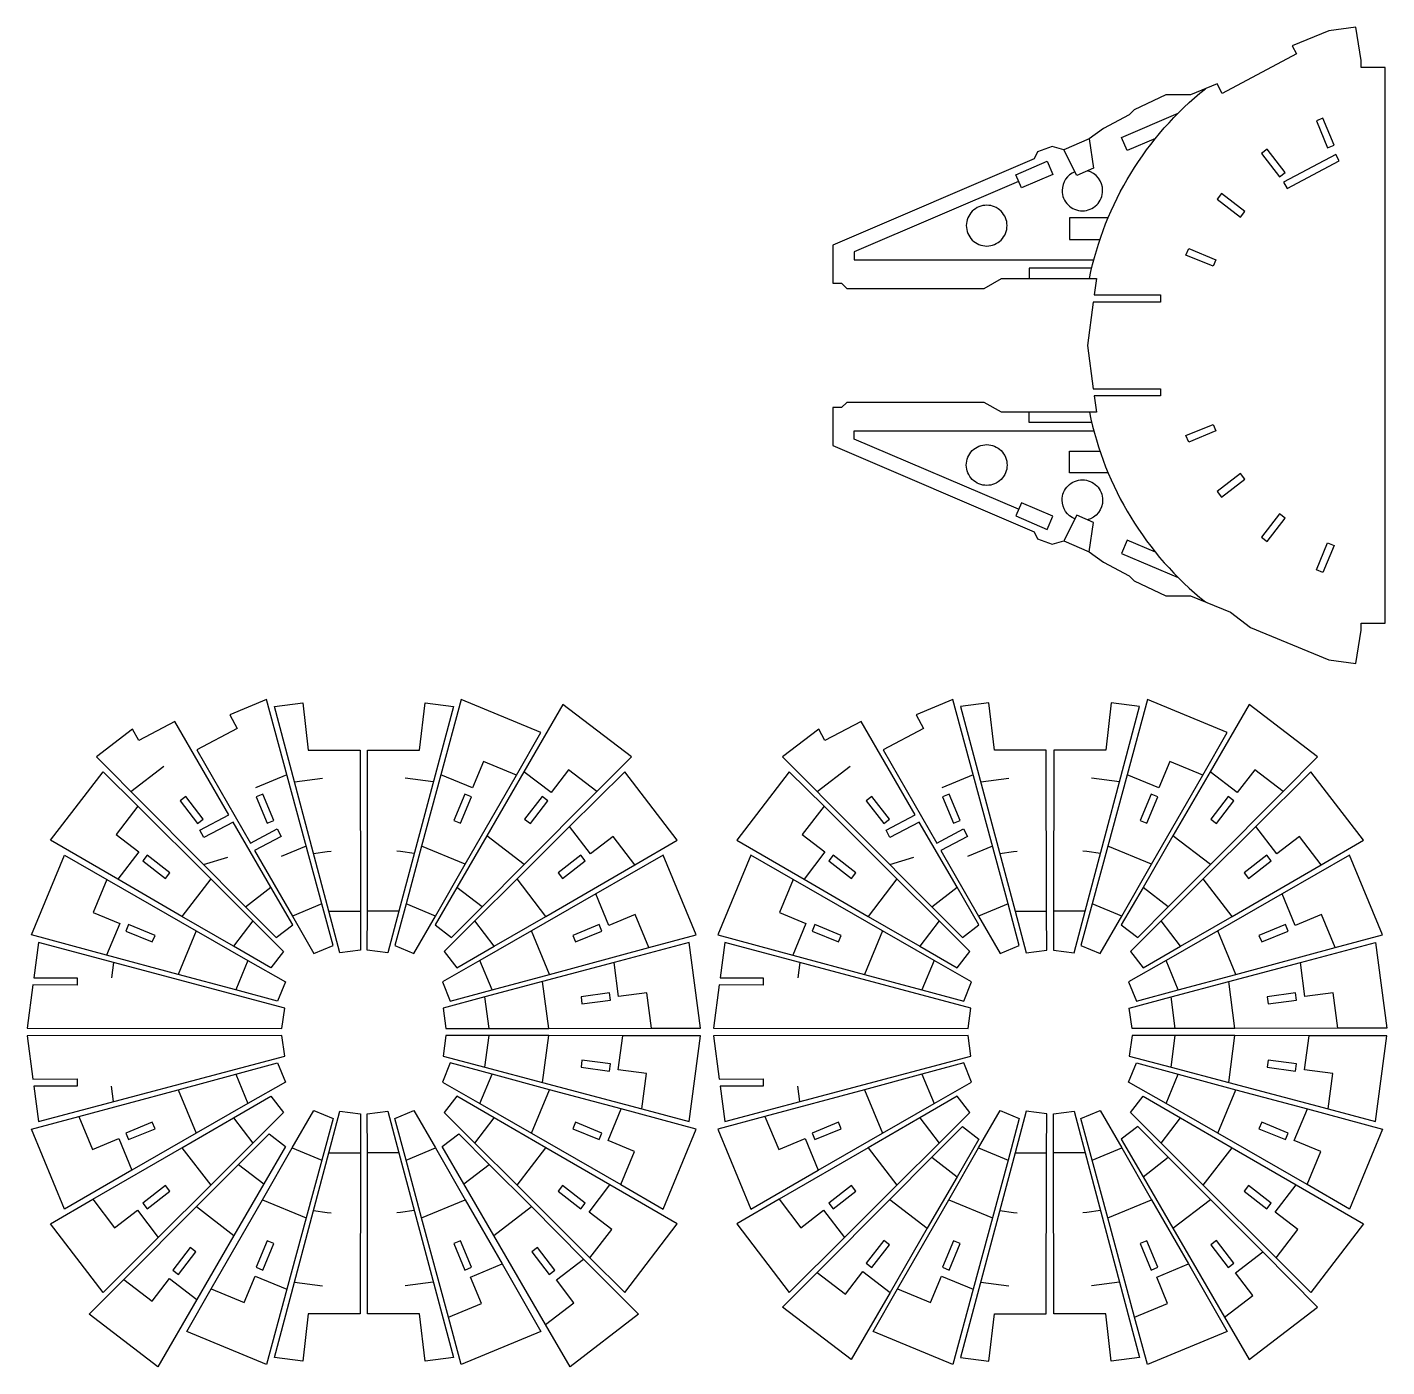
# Model space of a CAD drawing. Extents: x -1030 to 404, y -350 to 218.
# Drawn here: x -1030 to -459, y -350 to 212 of the extents above; entities that cross this region are included whole.
import ezdxf

# ---------------------------------------------------------------- set-up
doc = ezdxf.new("R2010")
doc.units = 0
doc.header["$MEASUREMENT"] = 0
doc.layers.add('CUT', color=18, linetype='CONTINUOUS')
doc.layers.add('ENGRAVE', color=1, linetype='CONTINUOUS')

msp = doc.modelspace()

# ---------------------------------------------------------------- linework, layer by layer
at = {"layer": 'CUT'}
for points in [[(-691.57, 36.51), (-606.99, 0.34), (-605.71, -2.64), (-599.47, -4.92), (-594.67, -3.44), (-583.96, -8.08), (-577.99, -12.42), (-567.16, -18.15), (-565.1, -20.26), (-551.75, -26.58), (-541.42, -26.58), (-524.59, -33.43), (-516.31, -39.78), (-483.34, -53.44), (-472.02, -54.93), (-469.82, -41), (-469.82, -38), (-459.78, -38), (-459.78, 195.18), (-469.82, 195.18), (-469.82, 198.18), (-472.02, 212.11), (-483.34, 210.62), (-498.75, 204.23), (-496.97, 200.88), (-528.12, 184.32), (-530.24, 188.31), (-541.42, 183.75), (-551.75, 183.75), (-565.1, 177.44), (-567.16, 175.33), (-577.99, 169.59), (-583.96, 165.26), (-594.67, 160.62), (-599.47, 162.1), (-605.71, 159.82), (-606.99, 156.84), (-691.57, 120.67), (-691.57, 104.72), (-687.88, 104.72), (-685.66, 102.51), (-628.09, 102.51), (-620.7, 106.64), (-580.96, 106.64), (-581.87, 99.75), (-554.08, 99.75), (-554.08, 96.75), (-582.26, 96.75), (-584.65, 78.59), (-582.26, 60.4), (-554.08, 60.4), (-554.08, 57.43), (-581.87, 57.43), (-580.96, 50.54), (-620.7, 50.54), (-628.09, 54.67), (-685.66, 54.67), (-687.88, 52.46), (-691.57, 52.46)], [(-488.63, 172.83), (-483.91, 161.44), (-481.14, 162.58), (-485.86, 173.98)], [(-511.63, 159.1), (-504.12, 149.31), (-501.74, 151.14), (-509.25, 160.92)], [(-500.94, 144.41), (-479.08, 156.03), (-480.49, 158.68), (-502.35, 147.06)], [(-530.3, 139.88), (-520.51, 132.37), (-518.69, 134.75), (-528.47, 142.26)], [(-531.96, 111.76), (-543.36, 116.48), (-542.21, 119.25), (-530.81, 114.53)], [(-531.96, 45.42), (-530.81, 42.65), (-542.21, 37.93), (-543.36, 40.7)], [(-530.3, 17.3), (-528.47, 14.92), (-518.69, 22.43), (-520.51, 24.81)], [(-511.63, -1.92), (-509.25, -3.74), (-501.74, 6.04), (-504.12, 7.87)], [(-488.63, -15.65), (-483.91, -4.26), (-481.14, -5.4), (-485.86, -16.8)], [(-958.48, -91.19), (-935.97, -130.35), (-924.72, -124.34), (-923.05, -127.48), (-934.2, -133.43), (-918.37, -160.97), (-909.35, -176.66), (-901.3, -173.32), (-906.02, -155.85), (-929.17, -70.09), (-944.57, -76.47), (-941.53, -82.15)], [(-898.43, -176.36), (-903.08, -158.89), (-925.91, -73.02), (-914.04, -71.46), (-911.74, -91.28), (-889.95, -91.32), (-889.82, -158.87), (-889.79, -175.22)], [(-886.93, -175.22), (-886.89, -158.87), (-886.77, -91.32), (-864.97, -91.28), (-862.68, -71.46), (-850.8, -73.02), (-873.64, -158.89), (-878.28, -176.36)], [(-875.42, -173.32), (-867.36, -176.66), (-858.31, -160.92), (-845.84, -139.21), (-824.32, -101.77), (-814.07, -83.95), (-847.54, -70.09), (-856.06, -101.61), (-864.16, -131.63), (-870.68, -155.79)], [(-858.48, -164.59), (-851.57, -169.89), (-838.75, -157.03), (-821.08, -139.3), (-790.6, -108.7), (-776.1, -94.14), (-804.84, -72.09), (-821.22, -100.33), (-836.82, -127.23), (-849.37, -148.88)], [(-670.48, -91.19), (-647.97, -130.35), (-636.72, -124.34), (-635.05, -127.48), (-646.2, -133.43), (-630.37, -160.97), (-621.35, -176.66), (-613.3, -173.32), (-618.02, -155.85), (-641.17, -70.09), (-656.57, -76.47), (-653.53, -82.15)], [(-610.43, -176.36), (-601.79, -175.22), (-601.82, -158.87), (-601.95, -91.32), (-623.74, -91.28), (-626.04, -71.46), (-637.91, -73.02), (-615.08, -158.89)], [(-598.93, -175.22), (-590.28, -176.36), (-585.64, -158.89), (-562.8, -73.02), (-574.68, -71.46), (-576.97, -91.28), (-598.77, -91.32), (-598.89, -158.87)], [(-587.42, -173.32), (-579.36, -176.66), (-570.31, -160.92), (-557.84, -139.21), (-536.32, -101.77), (-526.07, -83.95), (-559.54, -70.09), (-568.06, -101.61), (-576.16, -131.63), (-582.68, -155.79)], [(-570.48, -164.59), (-563.57, -169.89), (-550.75, -157.03), (-533.08, -139.3), (-502.6, -108.7), (-488.1, -94.14), (-516.84, -72.09), (-533.22, -100.33), (-548.82, -127.23), (-561.37, -148.88)], [(-1000.62, -94.14), (-938, -156.99), (-925.15, -169.89), (-918.23, -164.59), (-927.37, -148.83), (-943.25, -121.46), (-955.57, -127.97), (-957.23, -124.83), (-945.03, -118.38), (-967.69, -79.3), (-982.84, -87.31), (-985.4, -82.47)], [(-712.62, -94.14), (-650, -156.99), (-637.15, -169.89), (-630.23, -164.59), (-639.37, -148.83), (-655.25, -121.46), (-667.57, -127.97), (-669.23, -124.83), (-657.03, -118.38), (-679.69, -79.3), (-694.84, -87.31), (-697.4, -82.47)], [(-1019.86, -129.07), (-997.81, -100.33), (-983.25, -114.84), (-952.65, -145.32), (-934.92, -162.98), (-922.05, -175.8), (-927.36, -182.71), (-943.07, -173.61), (-964.72, -161.05), (-991.61, -145.45)], [(-854.66, -175.8), (-849.36, -182.71), (-833.65, -173.61), (-811.99, -161.05), (-774.63, -139.38), (-756.85, -129.07), (-778.91, -100.33), (-802.04, -123.38), (-824.06, -145.32), (-841.8, -162.98)], [(-731.86, -129.07), (-703.61, -145.45), (-676.72, -161.05), (-655.07, -173.61), (-639.36, -182.71), (-634.05, -175.8), (-646.92, -162.98), (-664.65, -145.32), (-695.25, -114.84), (-709.81, -100.33)], [(-566.66, -175.8), (-561.36, -182.71), (-545.65, -173.61), (-523.99, -161.05), (-486.63, -139.38), (-468.85, -129.07), (-490.91, -100.33), (-514.04, -123.38), (-536.06, -145.32), (-553.8, -162.98)], [(-958.21, -122.11), (-955.83, -120.28), (-963.14, -110.76), (-965.52, -112.59)], [(-926.15, -120.79), (-930.74, -109.71), (-933.51, -110.85), (-928.92, -121.94)], [(-850.56, -120.79), (-847.79, -121.94), (-843.2, -110.85), (-845.97, -109.71)], [(-820.88, -120.28), (-818.5, -122.11), (-811.2, -112.59), (-813.58, -110.76)], [(-677.52, -112.59), (-670.21, -122.11), (-667.83, -120.28), (-675.14, -110.76)], [(-638.15, -120.79), (-642.74, -109.71), (-645.51, -110.85), (-640.92, -121.94)], [(-557.97, -109.71), (-562.56, -120.79), (-559.79, -121.94), (-555.2, -110.85)], [(-532.88, -120.28), (-530.5, -122.11), (-523.2, -112.59), (-525.58, -110.76)], [(-1027.86, -168.78), (-1014, -135.31), (-996.18, -145.55), (-958.73, -167.07), (-937.03, -179.55), (-921.29, -188.6), (-924.63, -196.65), (-942.15, -191.92), (-966.32, -185.39), (-996.34, -177.29)], [(-971.67, -145.11), (-969.84, -142.73), (-979.36, -135.43), (-981.19, -137.81)], [(-852.09, -196.65), (-834.56, -191.92), (-810.39, -185.39), (-768.7, -174.13), (-748.86, -168.78), (-762.72, -135.31), (-791.03, -151.58), (-817.98, -167.07), (-839.68, -179.55), (-855.42, -188.6)], [(-806.88, -142.73), (-805.05, -145.11), (-795.53, -137.81), (-797.36, -135.43)], [(-739.86, -168.78), (-708.34, -177.29), (-678.32, -185.39), (-654.15, -191.92), (-636.63, -196.65), (-633.29, -188.6), (-649.03, -179.55), (-670.73, -167.07), (-708.18, -145.55), (-726, -135.31)], [(-693.19, -137.81), (-683.67, -145.11), (-681.84, -142.73), (-691.36, -135.43)], [(-564.09, -196.65), (-546.56, -191.92), (-522.39, -185.39), (-480.7, -174.13), (-460.86, -168.78), (-474.72, -135.31), (-503.03, -151.58), (-529.98, -167.07), (-551.68, -179.55), (-567.42, -188.6)], [(-518.88, -142.73), (-517.05, -145.11), (-507.53, -137.81), (-509.36, -135.43)], [(-977.15, -171.8), (-976.01, -169.03), (-987.09, -164.43), (-988.24, -167.2)], [(-799.56, -171.8), (-788.47, -167.2), (-789.62, -164.43), (-800.71, -169.03)], [(-700.24, -167.2), (-689.15, -171.8), (-688.01, -169.03), (-699.09, -164.43)], [(-501.62, -164.43), (-512.71, -169.03), (-511.56, -171.8), (-500.47, -167.2)], [(-1029.66, -207.96), (-922.73, -208.16), (-921.59, -199.52), (-1024.93, -172.04), (-1026.88, -186.86), (-1008.73, -186.9), (-1008.73, -189.9), (-1027.27, -189.84)], [(-853.99, -208.16), (-835.83, -208.12), (-810.8, -208.08), (-767.61, -207.99), (-747.06, -207.96), (-751.79, -172.04), (-783.34, -180.43), (-813.39, -188.42), (-837.58, -194.85), (-855.12, -199.52)], [(-741.66, -207.96), (-634.73, -208.16), (-633.59, -199.52), (-736.93, -172.04), (-738.88, -186.86), (-720.73, -186.9), (-720.73, -189.9), (-739.27, -189.84)], [(-565.99, -208.16), (-567.12, -199.52), (-549.58, -194.85), (-525.39, -188.42), (-495.34, -180.43), (-463.79, -172.04), (-459.06, -207.96), (-479.61, -207.99), (-522.8, -208.08), (-547.83, -208.12)], [(-796.82, -197.75), (-784.92, -196.18), (-785.31, -193.21), (-797.21, -194.77)], [(-497.31, -193.21), (-509.21, -194.77), (-508.82, -197.75), (-496.92, -196.18)], [(-1024.93, -247.14), (-921.59, -219.66), (-922.73, -211.02), (-1029.66, -211.22), (-1027.27, -229.34), (-1008.73, -229.28), (-1008.73, -232.28), (-1026.88, -232.32)], [(-855.12, -219.66), (-837.58, -224.33), (-813.39, -230.76), (-771.65, -241.86), (-751.79, -247.14), (-747.06, -211.22), (-779.71, -211.16), (-810.8, -211.1), (-835.83, -211.06), (-853.99, -211.02)], [(-736.93, -247.14), (-633.59, -219.66), (-634.73, -211.02), (-741.66, -211.22), (-739.27, -229.34), (-720.73, -229.28), (-720.73, -232.28), (-738.88, -232.32)], [(-567.12, -219.66), (-549.58, -224.33), (-525.39, -230.76), (-483.65, -241.86), (-463.79, -247.14), (-459.06, -211.22), (-491.71, -211.16), (-522.8, -211.1), (-547.83, -211.06), (-565.99, -211.02)], [(-1014, -283.87), (-1027.86, -250.4), (-1008.02, -245.05), (-966.32, -233.79), (-942.15, -227.27), (-924.63, -222.53), (-921.29, -230.59), (-937.03, -239.63), (-958.73, -252.11), (-985.69, -267.6)], [(-855.42, -230.59), (-839.68, -239.63), (-817.98, -252.11), (-780.54, -273.63), (-762.72, -283.87), (-748.86, -250.4), (-780.38, -241.89), (-810.39, -233.79), (-834.56, -227.27), (-852.09, -222.53)], [(-797.21, -224.41), (-785.31, -225.97), (-784.92, -223), (-796.82, -221.43)], [(-726, -283.87), (-697.69, -267.6), (-670.73, -252.11), (-649.03, -239.63), (-633.29, -230.59), (-636.63, -222.53), (-654.15, -227.27), (-678.32, -233.79), (-720.02, -245.05), (-739.86, -250.4)], [(-567.42, -230.59), (-564.09, -222.53), (-546.56, -227.27), (-522.39, -233.79), (-492.38, -241.89), (-460.86, -250.4), (-474.72, -283.87), (-492.54, -273.63), (-529.98, -252.11), (-551.68, -239.63)], [(-496.92, -223), (-508.82, -221.43), (-509.21, -224.41), (-497.31, -225.97)], [(-1019.86, -290.11), (-1002.08, -279.8), (-964.72, -258.13), (-943.07, -245.58), (-927.36, -236.47), (-922.05, -243.38), (-934.92, -256.2), (-952.65, -273.86), (-974.67, -295.8), (-997.81, -318.85)], [(-854.66, -243.38), (-841.8, -256.2), (-824.06, -273.86), (-793.47, -304.34), (-778.91, -318.85), (-756.85, -290.11), (-785.1, -273.73), (-811.99, -258.13), (-833.65, -245.58), (-849.36, -236.47)], [(-731.86, -290.11), (-709.81, -318.85), (-686.67, -295.8), (-664.65, -273.86), (-646.92, -256.2), (-634.05, -243.38), (-639.36, -236.47), (-655.07, -245.58), (-676.72, -258.13), (-714.08, -279.8)], [(-566.66, -243.38), (-561.36, -236.47), (-545.65, -245.58), (-523.99, -258.13), (-497.1, -273.73), (-468.85, -290.11), (-490.91, -318.85), (-505.47, -304.34), (-536.06, -273.86), (-553.8, -256.2)], [(-962.64, -335.23), (-952.4, -317.41), (-930.88, -279.97), (-918.4, -258.26), (-909.35, -242.52), (-901.3, -245.86), (-906.03, -263.39), (-912.56, -287.56), (-920.66, -317.57), (-929.17, -349.09)], [(-925.91, -346.16), (-903.08, -260.29), (-898.43, -242.82), (-889.79, -243.96), (-889.82, -260.31), (-889.95, -327.86), (-911.74, -327.9), (-914.04, -347.73)], [(-886.77, -327.86), (-886.89, -260.31), (-886.93, -243.96), (-878.28, -242.82), (-873.64, -260.29), (-850.8, -346.16), (-862.68, -347.73), (-864.97, -327.9)], [(-847.54, -349.09), (-852.9, -329.25), (-864.16, -287.56), (-870.68, -263.39), (-875.42, -245.86), (-867.36, -242.52), (-858.31, -258.26), (-845.84, -279.97), (-830.35, -306.92), (-814.07, -335.23)], [(-674.64, -335.23), (-664.4, -317.41), (-642.88, -279.97), (-630.4, -258.26), (-621.35, -242.52), (-613.3, -245.86), (-618.03, -263.39), (-624.56, -287.56), (-632.66, -317.57), (-641.17, -349.09)], [(-637.91, -346.16), (-626.04, -347.73), (-623.74, -327.9), (-601.95, -327.86), (-601.82, -260.31), (-601.79, -243.96), (-610.43, -242.82), (-615.08, -260.29)], [(-598.77, -327.86), (-598.89, -260.31), (-598.93, -243.96), (-590.28, -242.82), (-585.64, -260.29), (-562.8, -346.16), (-574.68, -347.73), (-576.97, -327.9)], [(-559.54, -349.09), (-564.9, -329.25), (-576.16, -287.56), (-582.68, -263.39), (-587.42, -245.86), (-579.36, -242.52), (-570.31, -258.26), (-557.84, -279.97), (-542.35, -306.92), (-526.07, -335.23)], [(-976.01, -250.16), (-977.15, -247.38), (-988.24, -251.98), (-987.09, -254.75)], [(-800.71, -250.16), (-789.62, -254.75), (-788.47, -251.98), (-799.56, -247.38)], [(-712.62, -325.04), (-698.11, -310.48), (-667.63, -279.88), (-649.96, -262.15), (-637.15, -249.29), (-630.23, -254.59), (-639.34, -270.3), (-651.9, -291.95), (-667.49, -318.85), (-683.87, -347.09)], [(-699.09, -254.75), (-688.01, -250.16), (-689.15, -247.38), (-700.24, -251.98)], [(-570.48, -254.59), (-561.37, -270.3), (-548.82, -291.95), (-527.15, -329.32), (-516.84, -347.09), (-488.1, -325.04), (-511.14, -301.91), (-533.08, -279.88), (-550.75, -262.15), (-563.57, -249.29)], [(-512.71, -250.16), (-501.62, -254.75), (-500.47, -251.98), (-511.56, -247.38)], [(-1003.62, -328.04), (-989.11, -313.48), (-958.63, -282.88), (-940.96, -265.15), (-928.15, -252.29), (-921.23, -257.59), (-930.34, -273.3), (-942.9, -294.95), (-958.49, -321.85), (-974.87, -350.09)], [(-855.48, -257.59), (-848.57, -252.29), (-835.75, -265.15), (-818.08, -282.88), (-796.14, -304.91), (-773.1, -328.04), (-801.84, -350.09), (-812.15, -332.32), (-833.82, -294.95), (-846.37, -273.3)], [(-971.67, -274.07), (-981.19, -281.37), (-979.36, -283.75), (-969.84, -276.45)], [(-806.88, -276.45), (-797.36, -283.75), (-795.53, -281.37), (-805.05, -274.07)], [(-683.67, -274.07), (-693.19, -281.37), (-691.36, -283.75), (-681.84, -276.45)], [(-507.53, -281.37), (-517.05, -274.07), (-518.88, -276.45), (-509.36, -283.75)], [(-961.21, -300.07), (-968.52, -309.59), (-966.14, -311.42), (-958.83, -301.9)], [(-928.92, -297.24), (-933.51, -308.33), (-930.74, -309.47), (-926.15, -298.39)], [(-850.56, -298.39), (-845.97, -309.47), (-843.2, -308.33), (-847.79, -297.24)], [(-817.88, -301.9), (-810.58, -311.42), (-808.2, -309.59), (-815.5, -300.07)], [(-675.14, -308.42), (-667.83, -298.9), (-670.21, -297.07), (-677.52, -306.59)], [(-642.74, -309.47), (-638.15, -298.39), (-640.92, -297.24), (-645.51, -308.33)], [(-557.97, -309.47), (-555.2, -308.33), (-559.79, -297.24), (-562.56, -298.39)], [(-523.2, -306.59), (-530.5, -297.07), (-532.88, -298.9), (-525.58, -308.42)]]:
    msp.add_lwpolyline(points, close=True, dxfattribs=at)
for points in [[(-626.98, 137.38, 0.414214), (-635.54, 128.82, 0.414214), (-626.98, 120.26, 0.414214), (-618.42, 128.82, 0.414214)], [(-626.98, 19.8, -0.414214), (-635.54, 28.36, -0.414214), (-626.98, 36.92, -0.414214), (-618.42, 28.36, -0.414214)]]:
    msp.add_lwpolyline(points, format="xyb", close=True, dxfattribs=at)
at = {"layer": 'ENGRAVE'}
for points in [[(-583.84, 106.64, -0.175706), (-535.18, 186.29)], [(-590, 151.45, 0.305654), (-595.32, 143.56, 0.414214), (-586.82, 135.06, 0.414214), (-578.31, 143.56, 0.344622), (-584.77, 151.82)], [(-583.84, 50.54, 0.175706), (-535.18, -29.11)], [(-590, 5.73, -0.305654), (-595.32, 13.62, -0.414214), (-586.82, 22.12, -0.414214), (-578.31, 13.62, -0.344622), (-584.77, 5.36)]]:
    msp.add_lwpolyline(points, format="xyb", dxfattribs=at)
for points in [[(-556.17, 165.41), (-568.07, 160.32), (-570.43, 165.88), (-546.6, 176.07)], [(-583.96, 165.26), (-582.19, 153), (-589.17, 149.8), (-594.67, 160.62)], [(-613.61, 147.39), (-682.57, 117.9), (-682.57, 114.51), (-582, 114.51)], [(-592.2, 132.07), (-592.2, 123.07), (-579.42, 123.07)], [(-576.03, 132.07), (-592.2, 132.07)], [(-582.89, 110.98), (-609.18, 110.98), (-609.18, 106.64)], [(-582.89, 46.2), (-609.18, 46.2), (-609.18, 50.54)], [(-613.61, 9.79), (-682.57, 39.28), (-682.57, 42.67), (-582, 42.67)], [(-592.2, 25.11), (-592.2, 34.11), (-579.42, 34.11)], [(-576.03, 25.11), (-592.2, 25.11)], [(-583.96, -8.08), (-582.19, 4.18), (-589.17, 7.38), (-594.67, -3.44)], [(-556.17, -8.23), (-568.07, -3.14), (-570.43, -8.7), (-546.6, -18.89)], [(-824.32, -101.77), (-838.17, -96.03), (-842.77, -107.12), (-856.06, -101.61)], [(-536.32, -101.77), (-550.17, -96.03), (-554.77, -107.12), (-568.06, -101.61)], [(-986.13, -108.68), (-972.28, -98.06)], [(-920.65, -101.65), (-933.79, -107.09)], [(-790.6, -108.7), (-802.5, -99.57), (-809.81, -109.09), (-821.22, -100.33)], [(-698.13, -108.68), (-684.28, -98.06)], [(-632.65, -101.65), (-645.79, -107.09)], [(-502.6, -108.7), (-514.5, -99.57), (-521.81, -109.09), (-533.22, -100.33)], [(-917.5, -104.64), (-905.67, -103.08)], [(-859.21, -104.64), (-871.04, -103.08)], [(-629.5, -104.64), (-617.67, -103.08)], [(-571.21, -104.64), (-583.04, -103.08)], [(-983.25, -114.84), (-992.38, -126.74), (-982.86, -134.04), (-991.61, -145.45)], [(-695.25, -114.84), (-704.38, -126.74), (-694.86, -134.04), (-703.61, -145.45)], [(-774.63, -139.38), (-783.76, -127.48), (-793.28, -134.79), (-802.04, -123.38)], [(-486.63, -139.38), (-495.76, -127.48), (-505.28, -134.79), (-514.04, -123.38)], [(-821.08, -139.3), (-836.82, -127.23)], [(-533.08, -139.3), (-548.82, -127.23)], [(-955.64, -139.29), (-945.49, -136.28)], [(-912.56, -131.63), (-923.06, -135.97)], [(-909.66, -134.65), (-909.53, -134.63), (-903.71, -133.87), (-902.13, -133.66)], [(-867.06, -134.65), (-867.19, -134.63), (-873.01, -133.87), (-874.58, -133.66)], [(-845.84, -139.21), (-864.16, -131.63)], [(-667.64, -139.29), (-657.49, -136.28)], [(-624.56, -131.63), (-635.06, -135.97)], [(-621.66, -134.65), (-621.53, -134.63), (-615.71, -133.87), (-614.13, -133.66)], [(-579.06, -134.65), (-579.19, -134.63), (-585.01, -133.87), (-586.58, -133.66)], [(-557.84, -139.21), (-576.16, -131.63)], [(-996.18, -145.55), (-1001.92, -159.41), (-990.83, -164), (-996.34, -177.29)], [(-952.65, -145.32), (-964.72, -161.05)], [(-811.99, -161.05), (-824.06, -145.32)], [(-708.18, -145.55), (-713.92, -159.41), (-702.83, -164), (-708.34, -177.29)], [(-664.65, -145.32), (-676.72, -161.05)], [(-523.99, -161.05), (-536.06, -145.32)], [(-938, -156.99), (-927.37, -148.83)], [(-838.75, -157.03), (-849.37, -148.88)], [(-768.7, -174.13), (-774.44, -160.28), (-785.52, -164.87), (-791.03, -151.58)], [(-650, -156.99), (-639.37, -148.83)], [(-550.75, -157.03), (-561.37, -148.88)], [(-480.7, -174.13), (-486.44, -160.28), (-497.52, -164.87), (-503.03, -151.58)], [(-906.02, -155.85), (-918.37, -160.97)], [(-903.08, -158.89), (-889.82, -158.87)], [(-873.64, -158.89), (-886.89, -158.87)], [(-858.31, -160.92), (-870.68, -155.79)], [(-618.02, -155.85), (-630.37, -160.97)], [(-615.08, -158.89), (-601.82, -158.87)], [(-585.64, -158.89), (-598.89, -158.87)], [(-570.31, -160.92), (-582.68, -155.79)], [(-934.92, -162.98), (-943.07, -173.61)], [(-833.65, -173.61), (-841.8, -162.98)], [(-646.92, -162.98), (-655.07, -173.61)], [(-545.65, -173.61), (-553.8, -162.98)], [(-958.73, -167.07), (-966.32, -185.39)], [(-810.39, -185.39), (-817.98, -167.07)], [(-670.73, -167.07), (-678.32, -185.39)], [(-522.39, -185.39), (-529.98, -167.07)], [(-993.43, -180.41), (-994.29, -186.92)], [(-937.03, -179.55), (-942.15, -191.92)], [(-834.56, -191.92), (-839.68, -179.55)], [(-767.61, -207.99), (-769.57, -193.12), (-781.46, -194.69), (-783.34, -180.43)], [(-705.43, -180.41), (-706.29, -186.92)], [(-649.03, -179.55), (-654.15, -191.92)], [(-546.56, -191.92), (-551.68, -179.55)], [(-479.61, -207.99), (-481.57, -193.12), (-493.46, -194.69), (-495.34, -180.43)], [(-810.8, -208.08), (-813.39, -188.42)], [(-522.8, -208.08), (-525.39, -188.42)], [(-835.83, -208.12), (-837.58, -194.85)], [(-547.83, -208.12), (-549.58, -194.85)], [(-837.58, -224.33), (-835.83, -211.06)], [(-813.39, -230.76), (-810.8, -211.1)], [(-549.58, -224.33), (-547.83, -211.06)], [(-525.39, -230.76), (-522.8, -211.1)], [(-771.65, -241.86), (-769.69, -226.99), (-781.59, -225.42), (-779.71, -211.16)], [(-483.65, -241.86), (-481.69, -226.99), (-493.59, -225.42), (-491.71, -211.16)], [(-942.15, -227.27), (-937.03, -239.63)], [(-839.68, -239.63), (-834.56, -227.27)], [(-654.15, -227.27), (-649.03, -239.63)], [(-551.68, -239.63), (-546.56, -227.27)], [(-993.43, -238.77), (-994.29, -232.26)], [(-966.32, -233.79), (-958.73, -252.11)], [(-817.98, -252.11), (-810.39, -233.79)], [(-705.43, -238.77), (-706.29, -232.26)], [(-678.32, -233.79), (-670.73, -252.11)], [(-529.98, -252.11), (-522.39, -233.79)], [(-1008.02, -245.05), (-1002.28, -258.9), (-991.19, -254.31), (-985.69, -267.6)], [(-780.54, -273.63), (-774.8, -259.77), (-785.88, -255.18), (-780.38, -241.89)], [(-720.02, -245.05), (-714.28, -258.9), (-703.19, -254.31), (-697.69, -267.6)], [(-492.54, -273.63), (-486.8, -259.77), (-497.88, -255.18), (-492.38, -241.89)], [(-943.07, -245.58), (-934.92, -256.2)], [(-841.8, -256.2), (-833.65, -245.58)], [(-655.07, -245.58), (-646.92, -256.2)], [(-553.8, -256.2), (-545.65, -245.58)], [(-964.72, -258.13), (-952.65, -273.86)], [(-918.4, -258.26), (-906.03, -263.39)], [(-903.08, -260.29), (-889.82, -260.31)], [(-873.64, -260.29), (-886.89, -260.31)], [(-870.68, -263.39), (-858.31, -258.26)], [(-824.06, -273.86), (-811.99, -258.13)], [(-676.72, -258.13), (-664.65, -273.86)], [(-649.96, -262.15), (-639.34, -270.3)], [(-630.4, -258.26), (-618.03, -263.39)], [(-615.08, -260.29), (-601.82, -260.31)], [(-585.64, -260.29), (-598.89, -260.31)], [(-582.68, -263.39), (-570.31, -258.26)], [(-561.37, -270.3), (-550.75, -262.15)], [(-536.06, -273.86), (-523.99, -258.13)], [(-940.96, -265.15), (-930.34, -273.3)], [(-846.37, -273.3), (-835.75, -265.15)], [(-793.47, -304.34), (-784.34, -292.44), (-793.86, -285.14), (-785.1, -273.73)], [(-505.47, -304.34), (-496.34, -292.44), (-505.86, -285.14), (-497.1, -273.73)], [(-1002.08, -279.8), (-992.95, -291.7), (-983.43, -284.39), (-974.67, -295.8)], [(-958.63, -282.88), (-942.9, -294.95)], [(-930.88, -279.97), (-912.56, -287.56)], [(-909.66, -284.53), (-909.53, -284.55), (-903.71, -285.31), (-902.13, -285.52)], [(-867.06, -284.53), (-867.19, -284.55), (-873.01, -285.31), (-874.58, -285.52)], [(-864.16, -287.56), (-845.84, -279.97)], [(-833.82, -294.95), (-818.08, -282.88)], [(-714.08, -279.8), (-704.95, -291.7), (-695.43, -284.39), (-686.67, -295.8)], [(-667.63, -279.88), (-651.9, -291.95)], [(-642.88, -279.97), (-624.56, -287.56)], [(-621.66, -284.53), (-621.53, -284.55), (-615.71, -285.31), (-614.13, -285.52)], [(-579.06, -284.53), (-579.19, -284.55), (-585.01, -285.31), (-586.58, -285.52)], [(-576.16, -287.56), (-557.84, -279.97)], [(-548.82, -291.95), (-533.08, -279.88)], [(-527.15, -329.32), (-515.25, -320.18), (-522.56, -310.66), (-511.14, -301.91)], [(-852.9, -329.25), (-839.04, -323.51), (-843.64, -312.42), (-830.35, -306.92)], [(-812.15, -332.32), (-800.25, -323.18), (-807.56, -313.66), (-796.14, -304.91)], [(-564.9, -329.25), (-551.04, -323.51), (-555.64, -312.42), (-542.35, -306.92)], [(-989.11, -313.48), (-977.21, -322.61), (-969.91, -313.09), (-958.49, -321.85)], [(-952.4, -317.41), (-938.54, -323.15), (-933.95, -312.06), (-920.66, -317.57)], [(-698.11, -310.48), (-686.21, -319.61), (-678.91, -310.09), (-667.49, -318.85)], [(-664.4, -317.41), (-650.54, -323.15), (-645.95, -312.06), (-632.66, -317.57)], [(-917.5, -314.54), (-905.67, -316.1)], [(-859.21, -314.54), (-871.04, -316.1)], [(-629.5, -314.54), (-617.67, -316.1)], [(-571.21, -314.54), (-583.04, -316.1)]]:
    msp.add_lwpolyline(points, dxfattribs=at)
for points in [[(-614.81, 150.18), (-601.63, 155.82), (-599.27, 150.26), (-612.43, 144.63)], [(-614.81, 7), (-601.63, 1.36), (-599.27, 6.92), (-612.43, 12.55)]]:
    msp.add_lwpolyline(points, close=True, dxfattribs=at)

doc.saveas('drawing.dxf')
